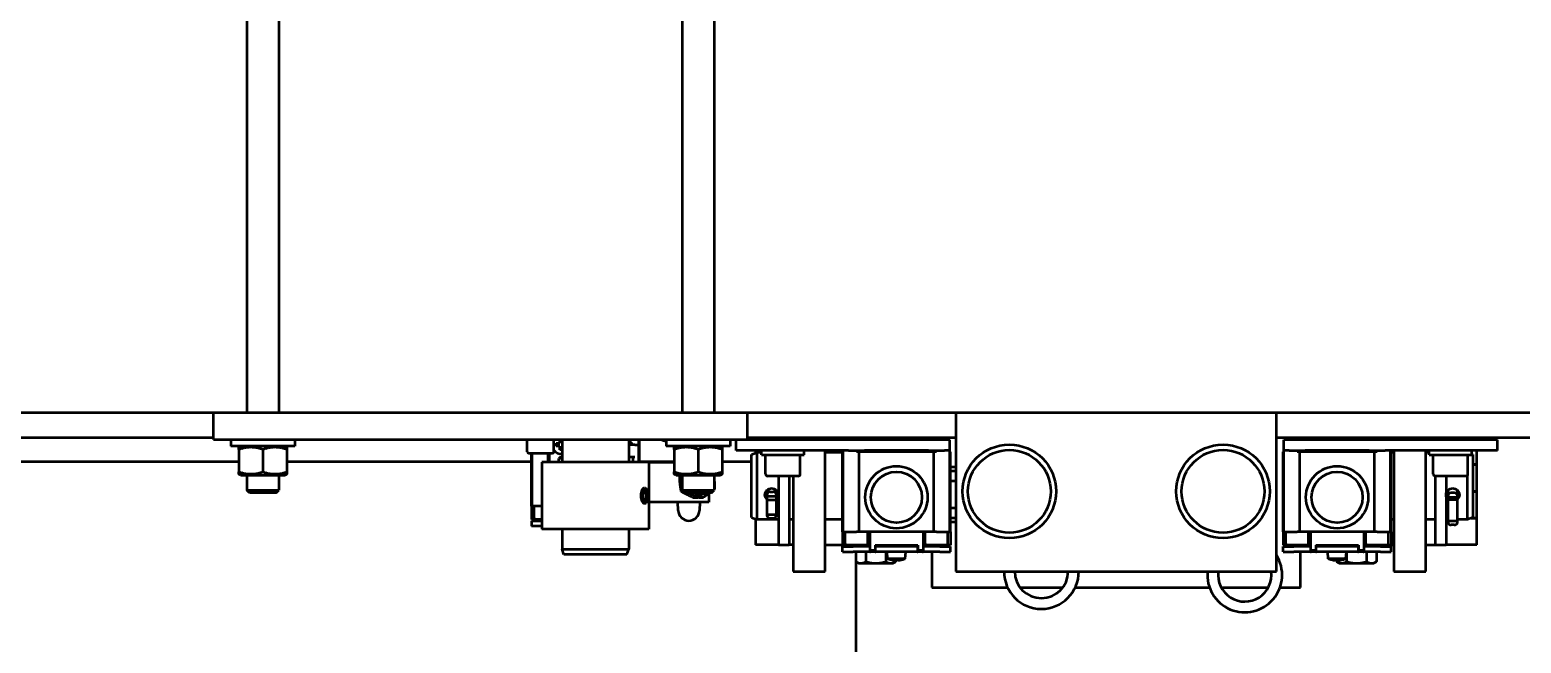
# Model space of a CAD drawing. Header units: metres. Extents: x -9891 to 773, y -8413 to 232.
# Drawn here: x -3935.1 to -3879.3, y -1214.1 to -1191.1 of the extents above; entities that cross this region are included whole.
import ezdxf

# ---------------------------------------------------------------- set-up
doc = ezdxf.new("R2010")
doc.units = ezdxf.units.M
doc.header["$LTSCALE"] = 0.01
doc.header["$MEASUREMENT"] = 0
doc.layers.get('0').update_dxf_attribs({"color": 30, "lineweight": 0})
doc.layers.add('SSN_Lift-AM_0', color=7, linetype='Continuous', lineweight=50)

# ---------------------------------------------------------------- blocks, each defined once
blk = doc.blocks.new('Lift_20-024-10000')
at = {"layer": 'SSN_Lift-AM_0'}
for p, q in [((-325.5, 1194.4), (-325.5, 1044.4)), ((-313.5, 1194.4), (-313.5, 1044.4)), ((-162.5, 1194.4), (-162.5, 1044.4)), ((-150.5, 1194.4), (-150.5, 1044.4)), ((-338, 1044.4), (-497.5, 1044.4)), ((-138, 1044.4), (-338, 1044.4)), ((-338, 1034.4), (-338, 1044.4)), ((497.5, 1044.4), (-138, 1044.4)), ((-138, 1034.4), (-138, 1044.4)), ((-60, 1044.4), (-60, 985)), ((60, 985), (60, 1044.4)), ((-338, 1035), (-425, 1035)), ((-338, 1034.4), (-138, 1034.4)), ((-331.5, 1034.4), (-331.5, 1031.9)), ((-307.5, 1034.4), (-307.5, 1031.9)), ((-220.51, 1029.8), (-220.51, 1034.4)), ((-210.51, 1029.8), (-210.51, 1034.4)), ((-209.7, 1033.1), (-208.3, 1033.1)), ((-209.7, 1031.9), (-209.7, 1033.1)), ((-208.3, 1033.1), (-208.3, 1034.4)), ((-207.5, 1034.4), (-207.5, 1025.9)), ((-182.5, 1034.4), (-182.5, 1025.9)), ((-182.5, 1034.19), (-180.97, 1032.4)), ((-178.7, 1032.4), (-178.7, 1034.4)), ((-178.45, 1025.9), (-178.45, 1034.4)), ((-170, 1034), (-170, 1034.4)), ((-168.5, 1034), (-170, 1034)), ((-168.5, 1033.73), (-170, 1034)), ((-168.5, 1034.4), (-168.5, 1031.9)), ((-144.5, 1034.4), (-144.5, 1031.9)), ((-142.28, 1030.3), (-142.28, 1034.3)), ((-62.28, 1034.3), (-142.28, 1034.3)), ((-60, 1035), (-138, 1035)), ((-135, 1035), (-135, 1034.3)), ((-128.78, 1034.3), (-128.78, 1035)), ((-120.78, 1034.3), (-120.78, 1035)), ((-109, 1034.3), (-109, 1035)), ((-99.29, 1034.8), (-99.78, 1034.31)), ((-94.78, 1034.31), (-99.78, 1034.31)), ((-99.78, 1034.3), (-99.78, 1034.31)), ((-99.29, 1034.8), (-95.27, 1034.8)), ((-95.27, 1034.8), (-94.78, 1034.31)), ((-94.78, 1034.3), (-94.78, 1034.31)), ((-69.29, 1034.8), (-69.78, 1034.31)), ((-64.78, 1034.31), (-69.78, 1034.31)), ((-69.78, 1034.3), (-69.78, 1034.31)), ((-69.29, 1034.8), (-65.27, 1034.8)), ((-69, 1035), (-69, 1034.8)), ((-65.27, 1034.8), (-64.78, 1034.31)), ((-64.78, 1034.3), (-64.78, 1034.31)), ((-62.28, 1030.3), (-62.28, 1034.3)), ((425, 1035), (60, 1035)), ((142.72, 1034.3), (62.72, 1034.3)), ((62.72, 1030.3), (62.72, 1034.3)), ((65.71, 1034.8), (65.22, 1034.31)), ((70.22, 1034.31), (65.22, 1034.31)), ((65.22, 1034.3), (65.22, 1034.31)), ((65.71, 1034.8), (69.73, 1034.8)), ((69, 1034.8), (69, 1035)), ((69.73, 1034.8), (70.22, 1034.31)), ((70.22, 1034.3), (70.22, 1034.31)), ((95.71, 1034.8), (95.22, 1034.31)), ((100.22, 1034.31), (95.22, 1034.31)), ((95.22, 1034.3), (95.22, 1034.31)), ((95.71, 1034.8), (99.73, 1034.8)), ((99.73, 1034.8), (100.22, 1034.31)), ((100.22, 1034.3), (100.22, 1034.31)), ((104, 1035), (104, 1034.3)), ((116, 1034.3), (116, 1035)), ((119.5, 1035), (119.5, 1034.3)), ((121.22, 1034.3), (121.22, 1035)), ((129.22, 1034.3), (129.22, 1035)), ((135, 1034.3), (135, 1035)), ((142.72, 1030.3), (142.72, 1034.3)), ((-307.5, 1031.9), (-331.5, 1031.9)), ((-327.8, 1031.9), (-328.5, 1031.5)), ((-328.5, 1030.69), (-328.5, 1022.31)), ((-319.5, 1030.69), (-319.5, 1022.31)), ((-311.2, 1031.9), (-310.5, 1031.5)), ((-310.5, 1030.69), (-310.5, 1022.31)), ((-211.11, 1029.2), (-219.91, 1029.2)), ((-218.95, 1009.5), (-218.95, 1029.2)), ((-218.7, 1009.5), (-218.7, 1029.2)), ((-212.7, 1025.9), (-212.7, 1029.2)), ((-212.2, 1025.9), (-212.2, 1029.2)), ((-208.3, 1031.9), (-209.7, 1031.9)), ((-208.2, 1027.75), (-208.7, 1027.25)), ((-208.3, 1030.5), (-208.3, 1031.9)), ((-207.5, 1030.5), (-208.3, 1030.5)), ((-208.2, 1027.75), (-207.5, 1027.75)), ((-182.5, 1032.5), (-181.3, 1032.5)), ((-180.18, 1032.4), (-182.5, 1032.4)), ((-182.5, 1027.9), (-180.18, 1027.9)), ((-181.3, 1032.5), (-181.2, 1032.4)), ((-180.9, 1025.9), (-180.9, 1027.9)), ((-180.18, 1032.4), (-178.7, 1032.4)), ((-178.7, 1027.9), (-178.7, 1032.4)), ((-178.7, 1025.9), (-178.7, 1027.9)), ((-144.5, 1031.9), (-168.5, 1031.9)), ((-164.8, 1031.9), (-165.5, 1031.5)), ((-165.5, 1030.69), (-165.5, 1022.31)), ((-156.5, 1030.69), (-156.5, 1022.31)), ((-148.2, 1031.9), (-147.5, 1031.5)), ((-147.5, 1030.69), (-147.5, 1022.31)), ((-100.28, 1030.3), (-142.28, 1030.3)), ((-136.5, 1028.77), (-134.5, 1029.5)), ((-136.5, 1005.23), (-136.5, 1028.77)), ((-135, 1030.3), (-135, 1029.32)), ((-134.5, 1029.5), (-134.5, 1004.5)), ((-132.78, 1029.5), (-134.5, 1029.5)), ((-132.78, 1028.7), (-132.78, 1030.3)), ((-132.78, 1028.7), (-116.78, 1028.7)), ((-131.28, 1021.5), (-131.28, 1028.7)), ((-118.28, 1021.5), (-118.28, 1028.7)), ((-116.78, 1028.7), (-116.78, 1030.3)), ((-109, 985), (-109, 1030.3)), ((-102.53, 1029.5), (-109, 1029.5)), ((-102.53, 999.8), (-102.53, 1029.8)), ((-102.28, 1029.8), (-102.53, 1029.8)), ((-102.28, 999.8), (-102.28, 1030.3)), ((-100.28, 1030.3), (-94.28, 1030.3)), ((-96.28, 1029.8), (-97.28, 1029.8)), ((-96.28, 999.8), (-96.28, 1029.8)), ((-68.28, 1029.8), (-96.28, 1029.8)), ((-70.28, 1030.3), (-94.28, 1030.3)), ((-92.28, 1029.8), (-92.28, 1030.3)), ((-72.28, 1029.8), (-72.28, 1030.3)), ((-70.28, 1030.3), (-64.28, 1030.3)), ((-68.28, 999.8), (-68.28, 1029.8)), ((-67.28, 1029.8), (-68.28, 1029.8)), ((-62.28, 1030.3), (-64.28, 1030.3)), ((-62.28, 1029.8), (-62.28, 1030.3)), ((-62.28, 999.8), (-62.28, 1029.8)), ((-62.03, 1029.8), (-62.28, 1029.8)), ((-62.03, 999.8), (-62.03, 1029.8)), ((60.16, 1029.02), (60, 1029.23)), ((60, 1028.9), (60.16, 1029.02)), ((62.72, 1029.8), (62.47, 1029.8)), ((62.47, 999.8), (62.47, 1029.8)), ((62.72, 999.8), (62.72, 1030.3)), ((64.72, 1030.3), (62.72, 1030.3)), ((64.72, 1030.3), (70.72, 1030.3)), ((68.72, 1029.8), (67.72, 1029.8)), ((96.72, 1029.8), (68.72, 1029.8)), ((68.72, 999.8), (68.72, 1029.8)), ((94.72, 1030.3), (70.72, 1030.3)), ((72.72, 1029.8), (72.72, 1030.3)), ((92.72, 1029.8), (92.72, 1030.3)), ((94.72, 1030.3), (100.72, 1030.3)), ((97.72, 1029.8), (96.72, 1029.8)), ((96.72, 999.8), (96.72, 1029.8)), ((142.72, 1030.3), (100.72, 1030.3)), ((102.72, 1029.8), (102.72, 1030.3)), ((102.97, 1029.8), (102.72, 1029.8)), ((102.72, 999.8), (102.72, 1029.8)), ((102.97, 999.8), (102.97, 1029.8)), ((104, 1029.5), (102.97, 1029.5)), ((104, 1030.3), (104, 985)), ((116, 985), (116, 1030.3)), ((117.22, 1029.5), (116, 1029.5)), ((117.22, 1028.7), (117.22, 1030.3)), ((117.22, 1028.7), (133.22, 1028.7)), ((118.72, 1021.5), (118.72, 1028.7)), ((131.72, 1021.5), (131.72, 1028.7)), ((133.22, 1028.7), (133.22, 1030.3)), ((133.5, 1028.77), (133.22, 1028.87)), ((133.5, 1028.77), (133.5, 1005.23)), ((135, 1025), (135, 1030.3)), ((-425.03, 1026.24), (-328.5, 1026.24)), ((-310.5, 1026.24), (-218.95, 1026.24)), ((-175, 1025.9), (-215, 1025.9)), ((-215, 1025.9), (-215, 1000.9)), ((-207.5, 1027.25), (-208.7, 1027.25)), ((-208.7, 1025.9), (-208.7, 1027.25)), ((-178.45, 1026.24), (-165.5, 1026.24)), ((-175, 1025.9), (-165.5, 1025.9)), ((-175, 1025.9), (-175, 1000.9)), ((-147.5, 1026.24), (-136.5, 1026.24)), ((-60, 1024.05), (-62.03, 1024.05)), ((-60, 1022.55), (-62.03, 1022.55)), ((135, 1025), (133.5, 1025)), ((133.5, 1025), (135, 1025)), ((135, 1015), (135, 1025)), ((-327.8, 1021.1), (-328.5, 1021.5)), ((-327.8, 1021.1), (-311.2, 1021.1)), ((-325.5, 1021.1), (-325.5, 1015.4)), ((-313.5, 1021.1), (-313.5, 1015.4)), ((-311.2, 1021.1), (-310.5, 1021.5)), ((-164.8, 1021.1), (-165.5, 1021.5)), ((-164.8, 1021.1), (-148.2, 1021.1)), ((-163.53, 1020.72), (-162.5, 1020.72)), ((-162.5, 1021.1), (-162.5, 1015.4)), ((-150.5, 1021.1), (-150.5, 1015.4)), ((-148.2, 1021.1), (-147.5, 1021.5)), ((-119.08, 1020.7), (-130.48, 1020.7)), ((-126.5, 1020.7), (-126.5, 995)), ((-122.5, 1020.7), (-122.5, 995)), ((-121, 1020.7), (-121, 985)), ((-62.03, 1018.93), (-60, 1018.93)), ((119.5, 1020.7), (119.5, 995)), ((130.92, 1020.7), (119.52, 1020.7)), ((123.5, 1020.7), (123.5, 995)), ((131.5, 1004.5), (131.5, 1020.95)), ((-325.5, 1015.4), (-313.5, 1015.4)), ((-324.5, 1014.4), (-325.5, 1015.4)), ((-314.5, 1014.4), (-324.5, 1014.4)), ((-314.5, 1014.4), (-313.5, 1015.4)), ((-177.58, 1011.61), (-177.15, 1011.77)), ((-176.86, 1011.27), (-177.3, 1011.03)), ((-177.24, 1011.74), (-176.78, 1011.74)), ((-177.15, 1011.77), (-177.01, 1012.13)), ((-176.31, 1015.64), (-177.05, 1016.11)), ((-176.31, 1011.16), (-177.05, 1010.69)), ((-176.78, 1011.74), (-176.86, 1011.27)), ((-152.47, 1010.9), (-175, 1010.9)), ((-164, 1007.88), (-164.09, 1010.9)), ((-162.95, 1014.98), (-162.08, 1014.98)), ((-162.5, 1015.4), (-150.5, 1015.4)), ((-161.5, 1014.4), (-162.5, 1015.4)), ((-151.5, 1014.4), (-161.5, 1014.4)), ((-158.06, 1012.66), (-156.66, 1012.66)), ((-156.07, 1012.66), (-154.67, 1012.66)), ((-155.91, 1010.9), (-156, 1007.88)), ((-152.47, 1014.27), (-152.47, 1010.9)), ((-151.5, 1014.4), (-150.5, 1015.4)), ((-130.85, 1015.34), (-130.85, 1013.59)), ((-130.85, 1013.59), (-130.85, 1013.15)), ((-130.85, 1013.15), (-130.85, 1011.84)), ((-130.85, 1013.15), (-127.15, 1013.15)), ((-130.85, 1011.84), (-130.85, 1006.37)), ((-130.85, 1011.84), (-127.15, 1011.84)), ((-129.55, 1014.87), (-128.45, 1014.87)), ((-127.15, 1013.59), (-127.15, 1015.34)), ((-127.15, 1013.15), (-127.15, 1013.59)), ((-127.15, 1011.84), (-127.15, 1013.15)), ((-127.15, 1006.37), (-127.15, 1011.84)), ((124.15, 1015.34), (124.15, 1013.17)), ((124.15, 1013.17), (124.15, 1012.74)), ((127.85, 1012.74), (124.15, 1012.74)), ((124.15, 1012.74), (124.15, 1011.84)), ((127.85, 1011.84), (124.15, 1011.84)), ((124.15, 1011.84), (124.15, 1003.83)), ((126.55, 1014.46), (125.45, 1014.46)), ((127.85, 1013.17), (127.85, 1015.34)), ((127.85, 1012.74), (127.85, 1013.17)), ((127.85, 1011.84), (127.85, 1012.74)), ((127.85, 1003.83), (127.85, 1011.84)), ((135, 1015), (133.5, 1015)), ((133.5, 1015), (135, 1015)), ((135, 1005), (135, 1015)), ((-218.95, 1009.5), (-218.95, 1004.5)), ((-218.95, 1009.5), (-218.7, 1009.5)), ((-215, 1009.5), (-218.7, 1009.5)), ((-217.95, 1005), (-217.95, 1009.5)), ((-136.5, 1005.23), (-134.5, 1004.5)), ((-130.85, 1006.37), (-127.15, 1006.37)), ((-130.85, 1006.37), (-130.85, 1006.02)), ((-127.15, 1006.02), (-127.15, 1006.37)), ((-60, 1008.67), (-62.03, 1008.67)), ((133.5, 1005.23), (131.5, 1004.5)), ((-217.45, 1004.5), (-218.95, 1004.5)), ((-218.95, 1004), (-215, 1004)), ((-218.95, 1004), (-218.95, 1002)), ((-215, 1002), (-218.95, 1002)), ((-215, 1004.5), (-217.45, 1004.5)), ((-175, 1000.9), (-215, 1000.9)), ((-207.5, 1000.9), (-207.5, 993.4)), ((-182.5, 1000.9), (-182.5, 993.4)), ((-135, 1004.68), (-135, 995)), ((-126.5, 1004.5), (-134.5, 1004.5)), ((-129.55, 1004.98), (-128.45, 1004.98)), ((-121, 1004.5), (-122.5, 1004.5)), ((-102.53, 1004.5), (-109, 1004.5)), ((-102.28, 999.8), (-102.53, 999.8)), ((-102.53, 999.8), (-102.53, 994.8)), ((-102.28, 999.8), (-97.28, 999.8)), ((-101.53, 995.3), (-101.53, 999.8)), ((-96.28, 999.8), (-97.28, 999.8)), ((-68.28, 999.8), (-96.28, 999.8)), ((-93.03, 995.3), (-93.03, 999.8)), ((-92.28, 999.8), (-92.28, 992.8)), ((-72.28, 999.8), (-72.28, 992.8)), ((-71.53, 995.3), (-71.53, 999.8)), ((-67.28, 999.8), (-68.28, 999.8)), ((-67.28, 999.8), (-62.28, 999.8)), ((-63.03, 995.3), (-63.03, 999.8)), ((-62.03, 999.8), (-62.28, 999.8)), ((-62.03, 1005.05), (-60, 1005.05)), ((-62.03, 1003.55), (-60, 1003.55)), ((-62.03, 999.8), (-62.03, 994.8)), ((62.72, 999.8), (62.47, 999.8)), ((62.47, 999.8), (62.47, 994.8)), ((62.72, 999.8), (67.72, 999.8)), ((63.47, 995.3), (63.47, 999.8)), ((68.72, 999.8), (67.72, 999.8)), ((96.72, 999.8), (68.72, 999.8)), ((71.97, 995.3), (71.97, 999.8)), ((72.72, 999.8), (72.72, 992.8)), ((92.72, 999.8), (92.72, 992.8)), ((93.47, 995.3), (93.47, 999.8)), ((97.72, 999.8), (96.72, 999.8)), ((97.72, 999.8), (102.72, 999.8)), ((101.97, 995.3), (101.97, 999.8)), ((102.97, 999.8), (102.72, 999.8)), ((104, 1004.5), (102.97, 1004.5)), ((102.97, 999.8), (102.97, 994.8)), ((119.5, 1004.5), (116, 1004.5)), ((124.15, 1004.5), (123.5, 1004.5)), ((127.85, 1003.83), (124.15, 1003.83)), ((124.15, 1003.83), (124.15, 1003.48)), ((126.55, 1002.44), (125.45, 1002.44)), ((131.5, 1004.5), (127.85, 1004.5)), ((127.85, 1003.48), (127.85, 1003.83)), ((135, 1005), (132.87, 1005)), ((132.87, 1005), (135, 1005)), ((135, 995), (135, 1005)), ((-126.5, 995), (-135, 995)), ((-126.5, 995), (-122.5, 995)), ((-121, 995), (-122.5, 995)), ((-109, 995), (-102.53, 995)), ((-101.03, 994.8), (-102.53, 994.8)), ((-102.53, 994.3), (-98.53, 994.3)), ((-102.53, 992.3), (-102.53, 994.3)), ((-93.53, 994.8), (-101.03, 994.8)), ((-97.28, 994.3), (-98.53, 994.3)), ((-98, 994.3), (-98, 994.8)), ((-92.29, 994.3), (-97.28, 994.3)), ((-93.53, 994.8), (-92.28, 994.8)), ((-92.29, 994.3), (-92.28, 994.3)), ((-90.28, 994.8), (-74.28, 994.8)), ((-90.28, 994.8), (-90.28, 992.8)), ((-90.28, 994.3), (-90.03, 994.3)), ((-74.53, 994.3), (-90.03, 994.3)), ((-82, 994.3), (-82, 994.8)), ((-74.53, 994.3), (-74.28, 994.3)), ((-74.28, 994.8), (-74.28, 992.8)), ((-74.28, 994.3), (-74.28, 994.3)), ((-74.28, 992.3), (-74.28, 994.3)), ((-72.28, 994.8), (-71.03, 994.8)), ((-72.28, 994.3), (-72.27, 994.3)), ((-67.28, 994.3), (-72.27, 994.3)), ((-63.53, 994.8), (-71.03, 994.8)), ((-69, 994.8), (-69, 994.3)), ((-66.03, 994.3), (-67.28, 994.3)), ((-66.03, 994.3), (-62.03, 994.3)), ((-62.03, 994.8), (-63.53, 994.8)), ((-62.03, 992.3), (-62.03, 994.3)), ((63.97, 994.8), (62.47, 994.8)), ((62.47, 994.3), (66.47, 994.3)), ((62.47, 992.3), (62.47, 994.3)), ((71.47, 994.8), (63.97, 994.8)), ((67.72, 994.3), (66.47, 994.3)), ((72.71, 994.3), (67.72, 994.3)), ((69, 994.3), (69, 994.8)), ((71.47, 994.8), (72.72, 994.8)), ((72.71, 994.3), (72.72, 994.3)), ((74.72, 994.8), (90.72, 994.8)), ((74.72, 994.8), (74.72, 992.8)), ((74.72, 994.3), (74.97, 994.3)), ((90.47, 994.3), (74.97, 994.3)), ((82, 994.3), (82, 994.8)), ((90.47, 994.3), (90.72, 994.3)), ((90.72, 994.8), (90.72, 992.8)), ((90.72, 994.3), (90.72, 994.3)), ((90.72, 992.3), (90.72, 994.3)), ((92.72, 994.8), (93.97, 994.8)), ((92.72, 994.3), (92.73, 994.3)), ((97.72, 994.3), (92.73, 994.3)), ((101.47, 994.8), (93.97, 994.8)), ((98.97, 994.3), (97.72, 994.3)), ((98, 994.3), (98, 994.8)), ((98.97, 994.3), (102.97, 994.3)), ((102.97, 994.8), (101.47, 994.8)), ((102.97, 995), (104, 995)), ((102.97, 992.3), (102.97, 994.3)), ((116, 995), (119.5, 995)), ((119.5, 995), (123.5, 995)), ((135, 995), (123.5, 995)), ((-207.5, 993.4), (-182.5, 993.4)), ((-206.77, 991.4), (-207.5, 993.4)), ((-183.23, 991.4), (-206.77, 991.4)), ((-183.23, 991.4), (-182.5, 993.4)), ((-102.53, 992.3), (-98.53, 992.3)), ((-97.28, 992.3), (-98.53, 992.3)), ((-97.51, 992.3), (-97.51, 988.68)), ((-96.5, 988.1), (-97.51, 988.68)), ((-97.5, 988.68), (-97.5, 685.54)), ((-92.29, 992.3), (-97.28, 992.3)), ((-93.75, 992.3), (-93.75, 988.68)), ((-92.29, 992.3), (-92.04, 992.3)), ((-90.28, 992.8), (-92.28, 992.8)), ((-90.53, 992.3), (-92.04, 992.3)), ((-90.28, 992.3), (-90.53, 992.3)), ((-90.28, 992.3), (-90.28, 992.8)), ((-90.28, 992.3), (-90.03, 992.3)), ((-74.53, 992.3), (-90.03, 992.3)), ((-86.25, 992.3), (-86.25, 988.68)), ((-85.6, 989.8), (-85.78, 992.3)), ((-78.96, 989.8), (-85.6, 989.8)), ((-85.56, 989.8), (-85.6, 989.8)), ((-83.5, 988.1), (-82.49, 988.68)), ((-82.83, 989.44), (-82.83, 989.21)), ((-82.49, 989.43), (-82.49, 988.68)), ((-81.73, 989.21), (-81.73, 989.44)), ((-78.96, 989.8), (-79, 989.8)), ((-78.96, 989.8), (-78.78, 992.3)), ((-74.53, 992.3), (-74.28, 992.3)), ((-72.28, 992.8), (-74.28, 992.8)), ((-74.03, 992.3), (-74.28, 992.3)), ((-72.52, 992.3), (-74.03, 992.3)), ((-72.52, 992.3), (-72.27, 992.3)), ((-67.28, 992.3), (-72.27, 992.3)), ((-69, 992.3), (-69, 979)), ((-66.03, 992.3), (-67.28, 992.3)), ((-66.03, 992.3), (-62.03, 992.3)), ((62.47, 992.3), (66.47, 992.3)), ((67.72, 992.3), (66.47, 992.3)), ((72.71, 992.3), (67.72, 992.3)), ((69, 979), (69, 992.3)), ((72.71, 992.3), (72.96, 992.3)), ((74.72, 992.8), (72.72, 992.8)), ((74.47, 992.3), (72.96, 992.3)), ((74.72, 992.3), (74.47, 992.3)), ((74.72, 992.3), (74.72, 992.8)), ((74.72, 992.3), (74.97, 992.3)), ((90.47, 992.3), (74.97, 992.3)), ((79.4, 989.8), (79.22, 992.3)), ((86.04, 989.8), (79.4, 989.8)), ((79.44, 989.8), (79.4, 989.8)), ((82.17, 989.44), (82.17, 989.21)), ((82.49, 989.43), (82.49, 988.68)), ((83.5, 988.1), (82.49, 988.68)), ((83.27, 989.21), (83.27, 989.44)), ((86.04, 989.8), (86, 989.8)), ((86.04, 989.8), (86.22, 992.3)), ((86.25, 992.3), (86.25, 988.68)), ((90.47, 992.3), (90.72, 992.3)), ((92.72, 992.8), (90.72, 992.8)), ((90.97, 992.3), (90.72, 992.3)), ((92.48, 992.3), (90.97, 992.3)), ((92.48, 992.3), (92.73, 992.3)), ((97.72, 992.3), (92.73, 992.3)), ((93.75, 992.3), (93.75, 988.68)), ((96.5, 988.1), (97.51, 988.68)), ((97.51, 992.3), (97.51, 988.68)), ((98.97, 992.3), (97.72, 992.3)), ((98.97, 992.3), (102.97, 992.3)), ((-121, 985), (-109, 985)), ((-96.5, 988.1), (-95.63, 988.1)), ((-95.63, 988.1), (-90, 988.1)), ((-90, 988.1), (-84.37, 988.1)), ((-84.37, 988.1), (-83.5, 988.1)), ((-60, 985), (60, 985)), ((38.22, 984.99), (38.22, 985)), ((83.5, 988.1), (84.37, 988.1)), ((84.37, 988.1), (90, 988.1)), ((90, 988.1), (95.63, 988.1)), ((95.63, 988.1), (96.5, 988.1)), ((104, 985), (116, 985)), ((-69, 979), (-40.65, 979)), ((-36, 979), (-20, 979)), ((-15.35, 979), (34.96, 979)), ((39.33, 979), (56.95, 979)), ((61.32, 979), (69, 979))]:
    blk.add_line(p, q, dxfattribs=at)
for centre, radius in [((-40, 1015), 17.5), ((-40, 1015), 15.5), ((40, 1015), 17.5), ((40, 1015), 15.5), ((-82.28, 1012.8), 11.65), ((-82.28, 1012.8), 9.53), ((82.72, 1012.8), 11.65), ((82.72, 1012.8), 9.53)]:
    blk.add_circle(centre, radius, dxfattribs=at)
for centre, radius, start, end in [((-219.91, 1029.8), 0.6, 180, 270), ((-211.11, 1029.8), 0.6, 270, 0), ((-207.7, 1032.5), 3.5, 216.7032, 273.2758), ((-130.48, 1021.5), 0.8, 180, 270), ((-119.08, 1021.5), 0.8, 270, 0), ((119.52, 1021.5), 0.8, 180, 270), ((130.92, 1021.5), 0.8, 270, 0), ((-160, 1008), 4, 181.7864, 270), ((-160, 1008), 4, 270, 358.2136), ((-217.45, 1005), 0.5, 180, 270), ((-101.03, 995.3), 0.5, 180, 270), ((-93.53, 995.3), 0.5, 270, 0), ((-71.03, 995.3), 0.5, 180, 270), ((-63.53, 995.3), 0.5, 270, 0), ((63.97, 995.3), 0.5, 180, 270), ((71.47, 995.3), 0.5, 270, 0), ((93.97, 995.3), 0.5, 180, 270), ((101.47, 995.3), 0.5, 270, 0), ((-82.28, 998.45), 9.27, 248.9878, 248.9963), ((-82.28, 998.45), 9.25, 249.2612, 256.8612), ((-82.28, 998.45), 9.25, 256.8612, 266.593), ((-82.28, 998.45), 9.25, 273.407, 283.138), ((-82.28, 998.45), 9.25, 283.138, 290.7388), ((-82.28, 998.45), 9.27, 291.0037, 291.0122), ((48.14, 983.73), 14, 174.8006, 32.1017), ((82.72, 998.45), 9.27, 248.9878, 248.9963), ((82.72, 998.45), 9.25, 249.2612, 256.8612), ((82.72, 998.45), 9.25, 256.8612, 266.593), ((82.72, 998.45), 9.25, 273.407, 283.138), ((82.72, 998.45), 9.25, 283.138, 290.7388), ((82.72, 998.45), 9.27, 291.0037, 291.0122), ((-28, 985), 14, 180, 0), ((-28, 985), 10, 180, 0), ((48.14, 983.73), 10, 172.7911, 7.2888)]:
    blk.add_arc(centre, radius, start, end, dxfattribs=at)
for centre, major_axis, ratio, start_param, end_param in [((-176.52, 1013.4), (0, -2.31), 0.382372, 5.888866, 11.777261), ((-176.52, 1013.4), (0, 1.8), 0.382372, 2.747274, 8.635668), ((-154.96, 1018.4), (0, -4.45), 0.92375, 5.829588, 6.736783), ((-129.55, 1013.59), (-1.29, 0), 0.995221, 4.712389, 6.283185), ((-128.45, 1013.59), (1.29, 0), 0.995221, 0, 1.570796), ((125.45, 1013.17), (-1.3, 0), 0.995221, 4.712389, 6.283185), ((126.55, 1013.17), (1.3, 0), 0.995221, 0, 1.570796), ((-129.55, 1006.02), (-1.29, 0), 0.805703, 0, 1.570796), ((-128.45, 1006.02), (1.3, 0), 0.805703, 4.712389, 6.283185), ((125.45, 1003.48), (-1.3, 0), 0.805703, 0, 1.570796), ((126.55, 1003.48), (1.3, 0), 0.805703, 4.712389, 6.283185), ((-82.28, 996.79), (8.74, 0), 0.842081, 4.649427, 4.775351), ((82.72, 996.79), (8.74, 0), 0.842081, 4.649427, 4.775351)]:
    blk.add_ellipse(centre, major_axis=major_axis, ratio=ratio, start_param=start_param, end_param=end_param, dxfattribs=at)
for points, weights in [([(-328.5, 1030.69), (-328.5, 1031.5), (-328.5, 1031.5)], [1, 1.07735026919, 1.07735026919]), ([(-319.5, 1030.69), (-324, 1032.19), (-328.5, 1030.69)], [1, 1.15470053838, 1]), ([(-310.5, 1030.69), (-315, 1032.19), (-319.5, 1030.69)], [1, 1.15470053838, 1]), ([(-310.5, 1031.5), (-310.5, 1031.5), (-310.5, 1030.69)], [1.07735026919, 1.07735026919, 1]), ([(-165.5, 1030.69), (-165.5, 1031.5), (-165.5, 1031.5)], [1, 1.07735026919, 1.07735026919]), ([(-156.5, 1030.69), (-161, 1032.19), (-165.5, 1030.69)], [1, 1.15470053838, 1]), ([(-147.5, 1030.69), (-152, 1032.19), (-156.5, 1030.69)], [1, 1.15470053838, 1]), ([(-147.5, 1031.5), (-147.5, 1031.5), (-147.5, 1030.69)], [1.07735026919, 1.07735026919, 1]), ([(-328.5, 1022.31), (-324, 1020.81), (-319.5, 1022.31)], [1, 1.15470053838, 1]), ([(-328.5, 1021.5), (-328.5, 1021.5), (-328.5, 1022.31)], [1.07735026919, 1.07735026919, 1]), ([(-319.5, 1022.31), (-315, 1020.81), (-310.5, 1022.31)], [1, 1.15470053838, 1]), ([(-310.5, 1022.31), (-310.5, 1021.5), (-310.5, 1021.5)], [1, 1.07735026919, 1.07735026919]), ([(-165.5, 1022.31), (-161, 1020.81), (-156.5, 1022.31)], [1, 1.15470053838, 1]), ([(-165.5, 1021.5), (-165.5, 1021.5), (-165.5, 1022.31)], [1.07735026919, 1.07735026919, 1]), ([(-156.5, 1022.31), (-152, 1020.81), (-147.5, 1022.31)], [1, 1.15470053838, 1]), ([(-147.5, 1022.31), (-147.5, 1021.5), (-147.5, 1021.5)], [1, 1.07735026919, 1.07735026919]), ([(-163.12, 1021.1), (-163.32, 1020.92), (-163.53, 1020.72)], [1.02782827462, 1.01545891591, 1]), ([(-163.53, 1020.72), (-163.56, 1017.85), (-162.95, 1014.98)], [1, 1.15470053838, 1]), ([(-150.5, 1019.07), (-150.35, 1017.68), (-150.37, 1016.08)], [1.0771949219, 1.08081670176, 1]), ([(-162.95, 1014.98), (-160.82, 1013.82), (-158.06, 1012.66)], [1, 1.15470053838, 1]), ([(-156.66, 1012.66), (-158.33, 1013.58), (-160.19, 1014.4)], [1, 1.11802157634, 1.05596501426]), ([(-159.85, 1014.4), (-158.25, 1013.58), (-156.07, 1012.66)], [1.05596501426, 1.11802157634, 1]), ([(-154.67, 1012.66), (-156.34, 1013.58), (-158.2, 1014.4)], [1, 1.11802157634, 1.05596501426]), ([(-156.44, 1012.82), (-156.54, 1012.74), (-156.66, 1012.66)], [1.01178988843, 1.00613852086, 1]), ([(-152.31, 1014.4), (-153.32, 1013.59), (-154.67, 1012.66)], [1.07732236442, 1.07881943265, 1]), ([(-150.37, 1016.08), (-150.43, 1016.02), (-150.5, 1015.95)], [1, 1.00493486793, 1.00955489635]), ([(-97.51, 988.68), (-96.5, 988.1), (-95.63, 988.1)], [1, 1.0379548493, 1]), ([(-95.63, 988.1), (-94.76, 988.1), (-93.75, 988.68)], [1, 1.0379548493, 1]), ([(-93.75, 988.68), (-91.74, 988.1), (-90, 988.1)], [1, 1.0379548493, 1]), ([(-90, 988.1), (-88.26, 988.1), (-86.25, 988.68)], [1, 1.0379548493, 1]), ([(-86.25, 988.68), (-85.24, 988.1), (-84.37, 988.1)], [1, 1.0379548493, 1]), ([(-84.37, 988.1), (-83.5, 988.1), (-82.49, 988.68)], [1, 1.0379548493, 1]), ([(82.49, 988.68), (83.5, 988.1), (84.37, 988.1)], [1, 1.0379548493, 1]), ([(84.37, 988.1), (85.24, 988.1), (86.25, 988.68)], [1, 1.0379548493, 1]), ([(86.25, 988.68), (88.26, 988.1), (90, 988.1)], [1, 1.0379548493, 1]), ([(90, 988.1), (91.74, 988.1), (93.75, 988.68)], [1, 1.0379548493, 1]), ([(93.75, 988.68), (94.76, 988.1), (95.63, 988.1)], [1, 1.0379548493, 1]), ([(95.63, 988.1), (96.5, 988.1), (97.51, 988.68)], [1, 1.0379548493, 1])]:
    blk.add_rational_spline(points, weights, degree=2, dxfattribs=at)
for points, knots in [([(-176.52, 1010.4), (-176.66, 1010.4), (-176.83, 1010.48), (-177.15, 1010.78), (-177.31, 1011.01), (-177.56, 1011.54), (-177.68, 1011.88), (-177.84, 1012.62), (-177.88, 1013.02), (-177.88, 1013.4), (-177.88, 1013.78), (-177.84, 1014.18), (-177.68, 1014.92), (-177.56, 1015.26), (-177.31, 1015.79), (-177.15, 1016.02), (-176.83, 1016.32), (-176.66, 1016.4), (-176.52, 1016.4)], [1.3582764, 1.3582764, 1.3582764, 1.3582764, 1.4714651, 1.4714651, 1.5846538, 1.5846538, 1.6978445, 1.6978445, 1.8110352, 1.8110352, 1.8110352, 1.9242259, 1.9242259, 2.0374166, 2.0374166, 2.1506053, 2.1506053, 2.263794, 2.263794, 2.263794, 2.263794]), ([(-176.52, 1016.4), (-176.38, 1016.4), (-176.23, 1016.32), (-175.99, 1016.02), (-175.89, 1015.79), (-175.74, 1015.26), (-175.68, 1014.92), (-175.6, 1014.18), (-175.58, 1013.78), (-175.58, 1013.02), (-175.6, 1012.62), (-175.68, 1011.88), (-175.74, 1011.54), (-175.89, 1011.01), (-175.99, 1010.78), (-176.23, 1010.48), (-176.38, 1010.4), (-176.52, 1010.4)], [0.4527588, 0.4527588, 0.4527588, 0.4527588, 0.5659475, 0.5659475, 0.6791362, 0.6791362, 0.7923269, 0.7923269, 0.9055176, 0.9055176, 1.0187083, 1.0187083, 1.131899, 1.131899, 1.2450877, 1.2450877, 1.3582764, 1.3582764, 1.3582764, 1.3582764]), ([(-130.85, 1012.1), (-131.04, 1012.29), (-131.2, 1012.52), (-131.44, 1013.07), (-131.5, 1013.39), (-131.5, 1013.99), (-131.44, 1014.32), (-131.18, 1014.93), (-130.99, 1015.21), (-130.55, 1015.65), (-130.27, 1015.84), (-129.65, 1016.1), (-129.31, 1016.17), (-129, 1016.17)], [0.9563493, 0.9563493, 0.9563493, 0.9563493, 1.0389105, 1.0389105, 1.133354, 1.133354, 1.2277975, 1.2277975, 1.3222411, 1.3222411, 1.4166899, 1.4166899, 1.5111387, 1.5111387, 1.5111387, 1.5111387]), ([(-129, 1016.17), (-128.69, 1016.17), (-128.35, 1016.1), (-127.73, 1015.84), (-127.45, 1015.65), (-127.01, 1015.21), (-126.82, 1014.93), (-126.56, 1014.32), (-126.5, 1013.99), (-126.5, 1013.39), (-126.56, 1013.07), (-126.8, 1012.52), (-126.96, 1012.29), (-127.15, 1012.1)], [0, 0, 0, 0, 0.0944488, 0.0944488, 0.1888976, 0.1888976, 0.2833411, 0.2833411, 0.3777847, 0.3777847, 0.4722282, 0.4722282, 0.5547894, 0.5547894, 0.5547894, 0.5547894]), ([(124.15, 1012.1), (123.96, 1012.29), (123.8, 1012.52), (123.56, 1013.07), (123.5, 1013.39), (123.5, 1013.99), (123.56, 1014.32), (123.82, 1014.93), (124.01, 1015.21), (124.45, 1015.65), (124.73, 1015.84), (125.35, 1016.1), (125.69, 1016.17), (126, 1016.17)], [0.9563493, 0.9563493, 0.9563493, 0.9563493, 1.0389105, 1.0389105, 1.133354, 1.133354, 1.2277975, 1.2277975, 1.3222411, 1.3222411, 1.4166899, 1.4166899, 1.5111387, 1.5111387, 1.5111387, 1.5111387]), ([(126, 1016.17), (126.31, 1016.17), (126.65, 1016.1), (127.27, 1015.84), (127.55, 1015.65), (127.99, 1015.21), (128.18, 1014.93), (128.44, 1014.32), (128.5, 1013.99), (128.5, 1013.39), (128.44, 1013.07), (128.2, 1012.52), (128.04, 1012.29), (127.85, 1012.1)], [0, 0, 0, 0, 0.0944488, 0.0944488, 0.1888976, 0.1888976, 0.2833411, 0.2833411, 0.3777847, 0.3777847, 0.4722282, 0.4722282, 0.5547894, 0.5547894, 0.5547894, 0.5547894])]:
    blk.add_open_spline(points, degree=3, knots=knots, dxfattribs=at)
blk = doc.blocks.new('Lift mit KG 3.200')
at = {"layer": 'SSN_Lift-AM_0'}
blk.add_blockref('Lift_20-024-10000', (67264.31, 60555.61), dxfattribs=at)
blk = doc.blocks.new('A$C4BDE36F2')
at = {"xscale": 0.001, "yscale": 0.001, "zscale": 0.001}
blk.add_blockref('Lift mit KG 3.200', (-64.22431, -65.8238), dxfattribs=at)

msp = doc.modelspace()

# ---------------------------------------------------------------- block references
at = {"ltscale": 2000, "xscale": 100, "yscale": 100, "zscale": 100}
msp.add_blockref('A$C4BDE36F2', (-4198.435, -783.094), dxfattribs=at)

doc.saveas('drawing.dxf')
